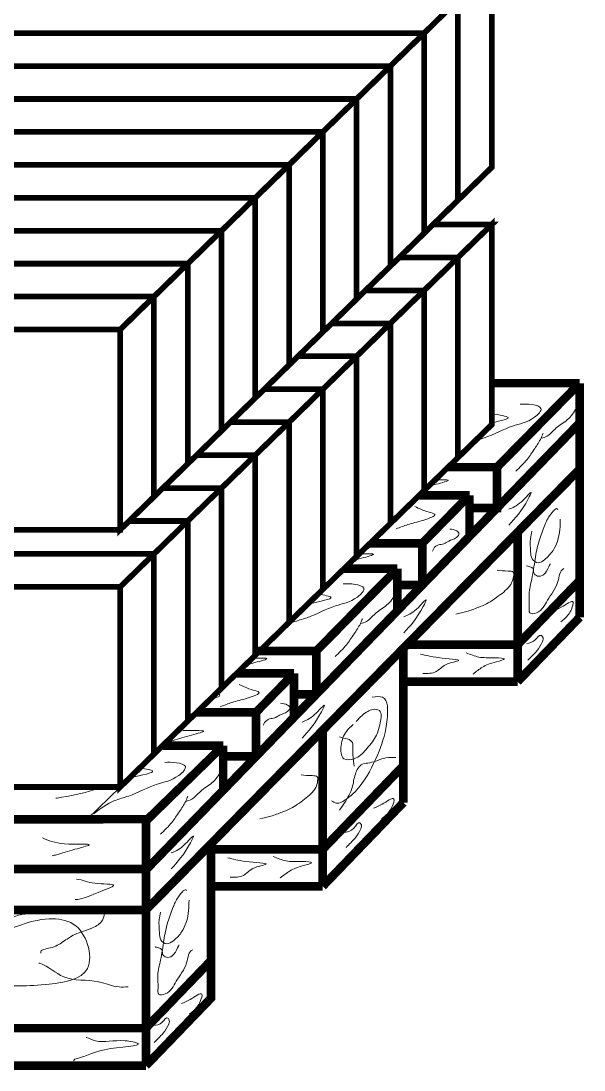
# Model space of a CAD drawing. Header units: millimetres. Extents: x -300689 to 10556, y -104928 to 107291.
# Drawn here: x -24068.5 to -24029.1, y 30360.6 to 30434 of the extents above; entities that cross this region are included whole.
import ezdxf

# ---------------------------------------------------------------- set-up
doc = ezdxf.new("R2010")
doc.units = ezdxf.units.MM
doc.layers.add('линии', color=7, linetype='Continuous')
doc.layers.add('Основная', color=7, linetype='Continuous', lineweight=30)

msp = doc.modelspace()

# ---------------------------------------------------------------- linework, layer by layer
at = {"layer": 'линии', "linetype": 'ByBlock', "ltscale": 0.25}
for p, q in [((-24061.552, 30394.4413), (-24035.5661, 30419.7873)), ((-24061.552, 30380.4413), (-24063.8689, 30378.1814)), ((-24059.7453, 30378.1947), (-24192.7922, 30378.1814))]:
    msp.add_line(p, q, dxfattribs=at)
at = {"layer": 'линии', "linetype": 'ByBlock', "ltscale": 0.25, "const_width": 0.4}
for points in [[(-24162.0684, 30435.4831), (-24159.7061, 30437.7873), (-24097.6361, 30437.7873), (-24099.9984, 30435.4831), (-24097.6361, 30437.7873), (-24035.5661, 30437.7873), (-24037.9284, 30435.4831), (-24035.5661, 30437.7873), (-24035.5661, 30423.7873), (-24037.9284, 30421.4831)], [(-24164.4308, 30433.179), (-24162.0684, 30435.4831), (-24099.9984, 30435.4831), (-24102.3608, 30433.179), (-24099.9984, 30435.4831), (-24037.9284, 30435.4831), (-24040.2908, 30433.179), (-24037.9284, 30435.4831), (-24037.9284, 30421.4831), (-24040.2908, 30419.179)], [(-24166.7931, 30430.8748), (-24164.4308, 30433.179), (-24102.3608, 30433.179), (-24104.7231, 30430.8748), (-24102.3608, 30433.179), (-24040.2908, 30433.179), (-24042.6531, 30430.8748), (-24040.2908, 30433.179), (-24040.2908, 30419.179), (-24042.6531, 30416.8748)], [(-24169.1555, 30428.5706), (-24166.7931, 30430.8748), (-24104.7231, 30430.8748), (-24107.0855, 30428.5706), (-24104.7231, 30430.8748), (-24042.6531, 30430.8748), (-24045.0155, 30428.5706), (-24042.6531, 30430.8748), (-24042.6531, 30416.8748), (-24045.0155, 30414.5706)], [(-24171.5178, 30426.2664), (-24169.1555, 30428.5706), (-24107.0855, 30428.5706), (-24109.4478, 30426.2664), (-24107.0855, 30428.5706), (-24045.0155, 30428.5706), (-24047.3778, 30426.2664), (-24045.0155, 30428.5706), (-24045.0155, 30414.5706), (-24047.3778, 30412.2664)], [(-24173.8802, 30423.9622), (-24171.5178, 30426.2664), (-24109.4478, 30426.2664), (-24111.8102, 30423.9622), (-24109.4478, 30426.2664), (-24047.3778, 30426.2664), (-24049.7402, 30423.9622), (-24047.3778, 30426.2664), (-24047.3778, 30412.2664), (-24049.7402, 30409.9622)], [(-24176.2425, 30421.658), (-24173.8802, 30423.9622), (-24111.8102, 30423.9622), (-24114.1725, 30421.658), (-24111.8102, 30423.9622), (-24049.7402, 30423.9622), (-24052.1025, 30421.658), (-24049.7402, 30423.9622), (-24049.7402, 30409.9622), (-24052.1025, 30407.658)], [(-24178.6049, 30419.3538), (-24176.2425, 30421.658), (-24114.1725, 30421.658), (-24116.5349, 30419.3538), (-24114.1725, 30421.658), (-24052.1025, 30421.658), (-24054.4649, 30419.3538), (-24052.1025, 30421.658), (-24052.1025, 30407.658), (-24054.4649, 30405.3538)], [(-24060.9282, 30399.0496), (-24056.8273, 30399.0496), (-24054.4649, 30401.3538), (-24058.5659, 30401.3538), (-24054.4649, 30401.3538), (-24052.1025, 30403.658), (-24056.2035, 30403.658), (-24052.1025, 30403.658), (-24049.7402, 30405.9622), (-24053.8412, 30405.9622), (-24049.7402, 30405.9622), (-24047.3778, 30408.2664), (-24051.4788, 30408.2664), (-24047.3778, 30408.2664), (-24045.0155, 30410.5706), (-24049.1165, 30410.5706), (-24045.0155, 30410.5706), (-24042.6531, 30412.8748), (-24046.7541, 30412.8748), (-24042.6531, 30412.8748), (-24040.2908, 30415.179), (-24044.3917, 30415.179), (-24040.2908, 30415.179), (-24037.9284, 30417.4831), (-24042.0294, 30417.4831), (-24037.9284, 30417.4831), (-24035.5661, 30419.7873), (-24039.667, 30419.7873), (-24035.5661, 30419.7873)], [(-24037.9284, 30417.4831), (-24035.5661, 30419.7873), (-24035.5661, 30405.7873), (-24037.9284, 30403.4831), (-24037.9284, 30417.4831)], [(-24180.9673, 30417.0496), (-24178.6049, 30419.3538), (-24116.5349, 30419.3538), (-24118.8973, 30417.0496), (-24116.5349, 30419.3538), (-24054.4649, 30419.3538), (-24056.8273, 30417.0496), (-24054.4649, 30419.3538), (-24054.4649, 30405.3538), (-24056.8273, 30403.0496)], [(-24040.2908, 30415.179), (-24037.9284, 30417.4831), (-24037.9284, 30403.4831), (-24040.2908, 30401.179), (-24040.2908, 30415.179)], [(-24183.3296, 30414.7455), (-24180.9673, 30417.0496), (-24118.8973, 30417.0496), (-24121.2596, 30414.7455), (-24118.8973, 30417.0496), (-24056.8273, 30417.0496), (-24059.1896, 30414.7455), (-24056.8273, 30417.0496), (-24056.8273, 30403.0496), (-24059.1896, 30400.7455)], [(-24042.6531, 30412.8748), (-24040.2908, 30415.179), (-24040.2908, 30401.179), (-24042.6531, 30398.8748), (-24042.6531, 30412.8748)], [(-24123.622, 30412.4413), (-24123.622, 30398.4413), (-24061.552, 30398.4413), (-24061.552, 30412.4413), (-24123.622, 30412.4413), (-24121.2596, 30414.7455), (-24059.1896, 30414.7455), (-24061.552, 30412.4413), (-24061.552, 30398.4413), (-24059.1896, 30400.7455), (-24059.1896, 30414.7455)], [(-24045.0155, 30410.5706), (-24042.6531, 30412.8748), (-24042.6531, 30398.8748), (-24045.0155, 30396.5706), (-24045.0155, 30410.5706)], [(-24047.3778, 30408.2664), (-24045.0155, 30410.5706), (-24045.0155, 30396.5706), (-24047.3778, 30394.2664), (-24047.3778, 30408.2664)], [(-24049.7402, 30405.9622), (-24047.3778, 30408.2664), (-24047.3778, 30394.2664), (-24049.7402, 30391.9622), (-24049.7402, 30405.9622)], [(-24052.1025, 30403.658), (-24049.7402, 30405.9622), (-24049.7402, 30391.9622), (-24052.1025, 30389.658), (-24052.1025, 30403.658)], [(-24054.4649, 30401.3538), (-24052.1025, 30403.658), (-24052.1025, 30389.658), (-24054.4649, 30387.3538), (-24054.4649, 30401.3538)], [(-24056.8273, 30399.0496), (-24054.4649, 30401.3538), (-24054.4649, 30387.3538), (-24056.8273, 30385.0496), (-24056.8273, 30399.0496)], [(-24059.1896, 30396.7455), (-24056.8273, 30399.0496), (-24056.8273, 30385.0496), (-24059.1896, 30382.7455), (-24059.1896, 30396.7455)], [(-24073.552, 30394.4413), (-24061.552, 30394.4413), (-24056.8273, 30399.0496), (-24059.1896, 30396.7455), (-24071.1896, 30396.7455)], [(-24123.622, 30394.4413), (-24123.622, 30380.4413), (-24061.552, 30380.4413), (-24059.1896, 30382.7455), (-24059.1896, 30396.7455), (-24061.552, 30394.4413), (-24061.552, 30380.4413), (-24061.552, 30394.4413), (-24073.552, 30394.4413)], [(-24061.552, 30394.4413), (-24059.1896, 30396.7455), (-24059.1896, 30382.7455), (-24061.552, 30380.4413), (-24061.552, 30394.4413)]]:
    msp.add_lwpolyline(points, dxfattribs=at)
at = {"layer": 'линии', "color": 0, "const_width": 0.6}
for points in [[(-24029.409, 30408.6894), (-24035.5661, 30408.6894)], [(-24035.1875, 30402.8147), (-24029.409, 30408.6894)], [(-24029.409, 30408.6894), (-24029.409, 30392.3176)], [(-24059.7559, 30374.6421), (-24029.409, 30405.9202)], [(-24035.1875, 30402.8147), (-24038.6137, 30402.8147)], [(-24035.1875, 30402.8147), (-24035.1875, 30399.9644), (-24037.1179, 30399.9644)], [(-24059.7559, 30360.9444), (-24059.7559, 30371.8341), (-24029.409, 30402.686)], [(-24037.1183, 30400.8513), (-24040.6267, 30400.8513)], [(-24040.4215, 30397.4936), (-24037.1188, 30400.8513)], [(-24037.1183, 30400.8513), (-24037.1183, 30397.9743)], [(-24033.7538, 30387.8091), (-24033.7538, 30398.2688)], [(-24040.4203, 30397.4936), (-24044.0691, 30397.4936)], [(-24040.421, 30397.4936), (-24040.421, 30394.5703)], [(-24047.8361, 30389.9556), (-24042.1751, 30395.7109)], [(-24042.1726, 30395.7109), (-24045.8969, 30395.7109)], [(-24042.1746, 30395.7109), (-24042.1746, 30392.7628)], [(-24033.7538, 30390.3942), (-24029.409, 30394.9028)], [(-24040.421, 30394.5703), (-24042.1746, 30394.5703)], [(-24033.7538, 30387.8091), (-24029.409, 30392.3176)], [(-24033.7538, 30390.3942), (-24041.4995, 30390.3942)], [(-24047.8329, 30389.9556), (-24052.1025, 30389.9556)], [(-24047.8382, 30389.9556), (-24047.8382, 30386.9255)], [(-24041.7402, 30379.3565), (-24041.7402, 30390.1495)], [(-24049.3849, 30388.4003), (-24053.3921, 30388.4003)], [(-24052.0521, 30385.6637), (-24049.3849, 30388.4003)], [(-24049.3869, 30388.4003), (-24049.3869, 30385.3292)], [(-24033.7538, 30387.8091), (-24041.7402, 30387.8091)], [(-24047.8382, 30386.9255), (-24049.3869, 30386.9255)], [(-24052.0521, 30385.6637), (-24056.1977, 30385.6637)], [(-24052.0521, 30385.6658), (-24052.0521, 30382.5822)], [(-24047.3878, 30373.4943), (-24047.3878, 30384.408)], [(-24059.7551, 30378.062), (-24054.3484, 30383.336)], [(-24054.3484, 30383.3381), (-24058.582, 30383.3381)], [(-24054.3484, 30383.3381), (-24054.3484, 30380.2155)], [(-24052.0521, 30382.5822), (-24054.3468, 30382.5822)], [(-24047.3878, 30376.0794), (-24041.7402, 30381.9397)], [(-24047.3878, 30373.4943), (-24041.7402, 30379.3565)], [(-24059.7004, 30378.1947), (-24069.404, 30378.1947)], [(-24059.7559, 30360.9444), (-24059.7443, 30378.1586)], [(-24059.7559, 30377.8375), (-24059.7559, 30377.8375)], [(-24059.7559, 30360.9444), (-24055.2025, 30365.6692), (-24055.2025, 30376.4632)], [(-24059.7559, 30363.5737), (-24055.2025, 30368.2985), (-24055.2025, 30376.4632)], [(-24047.3878, 30376.0794), (-24055.2025, 30376.0794)], [(-24059.7559, 30374.7019), (-24192.8015, 30374.7019)], [(-24047.3878, 30373.4943), (-24055.2025, 30373.4943)], [(-24059.7559, 30371.8341), (-24075.5406, 30371.8341)], [(-24059.7532, 30363.5737), (-24192.8312, 30363.5737)], [(-24059.7559, 30360.9444), (-24192.8382, 30360.9444)]]:
    msp.add_lwpolyline(points, dxfattribs=at)
at = {"layer": 'линии', "color": 0, "lineweight": 20}
for points, knots in [([(-24033.5656, 30407.2183), (-24033.3108, 30407.2295), (-24032.85, 30407.2497), (-24031.8258, 30406.9822), (-24032.8887, 30405.9336), (-24034.2475, 30405.7781), (-24035.5981, 30404.9777), (-24036.5072, 30404.7314), (-24036.7153, 30404.6664)], [0, 0, 0, 0, 0.8313864, 1.503594, 2.2699753, 3.9174298, 6.0678456, 6.7239483, 6.7239483, 6.7239483, 6.7239483]), ([(-24035.5661, 30406.5779), (-24035.0219, 30406.4498), (-24033.8667, 30406.2897), (-24034.8867, 30406.0648), (-24035.5661, 30405.9185)], [2.0165118, 2.0165118, 2.0165118, 2.0165118, 3.3381866, 4.9054453, 4.9054453, 4.9054453, 4.9054453]), ([(-24039.5229, 30401.9279), (-24038.9895, 30401.928), (-24038.1289, 30401.9561), (-24039.3888, 30401.638), (-24039.8853, 30401.491), (-24040.0092, 30401.4536)], [2.1813623, 2.1813623, 2.1813623, 2.1813623, 3.3216472, 4.3543556, 4.7301059, 4.7301059, 4.7301059, 4.7301059]), ([(-24044.8235, 30396.7579), (-24044.2587, 30396.7563), (-24043.3296, 30396.7925), (-24044.6702, 30396.454), (-24045.1888, 30396.298), (-24045.3434, 30396.2507)], [2.1289978, 2.1289978, 2.1289978, 2.1289978, 3.3216472, 4.3543556, 4.8409247, 4.8409247, 4.8409247, 4.8409247]), ([(-24045.9545, 30394.6439), (-24045.6997, 30394.6551), (-24045.2389, 30394.6754), (-24044.2146, 30394.4078), (-24045.2775, 30393.3593), (-24046.6364, 30393.2038), (-24048.1042, 30392.3339), (-24049.3597, 30392.0454), (-24049.854, 30391.784), (-24050.0384, 30391.6713)], [0, 0, 0, 0, 0.8313864, 1.503594, 2.2699753, 3.9174298, 6.0678456, 7.110433, 7.7598369, 7.7598369, 7.7598369, 7.7598369]), ([(-24047.7046, 30393.9477), (-24047.2579, 30393.8524), (-24046.2051, 30393.6793), (-24047.5584, 30393.4343), (-24048.429, 30393.2411)], [2.2214087, 2.2214087, 2.2214087, 2.2214087, 3.3381866, 5.2596996, 5.2596996, 5.2596996, 5.2596996]), ([(-24052.306, 30389.4595), (-24051.7267, 30389.457), (-24050.7639, 30389.4972), (-24052.1443, 30389.1486), (-24052.673, 30388.9882), (-24052.8426, 30388.9362)], [2.1038084, 2.1038084, 2.1038084, 2.1038084, 3.3216472, 4.3543556, 4.8963866, 4.8963866, 4.8963866, 4.8963866]), ([(-24054.7936, 30387.0332), (-24054.6875, 30386.9808), (-24054.3883, 30386.7788), (-24054.9394, 30386.6651), (-24055.2277, 30386.5907), (-24055.2546, 30386.5836)], [2.1547927, 2.1547927, 2.1547927, 2.1547927, 2.4461094, 3.0918491, 3.1605333, 3.1605333, 3.1605333, 3.1605333]), ([(-24057.481, 30384.412), (-24057.4667, 30384.4107), (-24056.7049, 30384.3485), (-24054.9573, 30384.4847), (-24056.9782, 30383.9744), (-24057.6641, 30383.7317), (-24058.2081, 30383.5987), (-24058.3108, 30383.5736)], [1.578426, 1.578426, 1.578426, 1.578426, 1.611547, 3.3216472, 4.3543556, 5.6997724, 6.0128294, 6.0128294, 6.0128294, 6.0128294]), ([(-24046.203, 30383.9626), (-24046.0459, 30383.8644), (-24045.7554, 30383.861), (-24045.4474, 30383.7173), (-24045.2389, 30383.4969), (-24045.294, 30383.0691), (-24045.2965, 30382.8387), (-24045.2533, 30382.4849), (-24045.1948, 30381.9057)], [0, 0, 0, 0, 1.3800891, 2.0265473, 2.5046732, 3.5427233, 4.7470692, 5.1327537, 5.1327537, 5.1327537, 5.1327537]), ([(-24060.1704, 30381.7888), (-24059.7269, 30381.6944), (-24058.6843, 30381.522), (-24060.024, 30381.2784), (-24060.8904, 30381.0865)], [2.2277012, 2.2277012, 2.2277012, 2.2277012, 3.3381866, 5.2509453, 5.2509453, 5.2509453, 5.2509453]), ([(-24062.926, 30380.4413), (-24063.0859, 30380.3736), (-24063.9626, 30380.0075), (-24065.1269, 30379.8017), (-24066.0191, 30379.6596), (-24066.0536, 30379.6541)], [7.1039724, 7.1039724, 7.1039724, 7.1039724, 7.669642, 10.2781597, 10.3830441, 10.3830441, 10.3830441, 10.3830441])]:
    msp.add_open_spline(points, degree=3, knots=knots, dxfattribs=at)
for points in [[(-24029.6298, 30406.9509), (-24030.2562, 30406.1407), (-24031.0853, 30405.5331), (-24031.6933, 30404.9806), (-24032.0986, 30404.8333)], [(-24033.8857, 30402.5316), (-24033.0934, 30403.3602), (-24032.5592, 30404.1152), (-24032.117, 30404.8333), (-24031.9696, 30405.1832)], [(-24034.3713, 30398.7546), (-24033.011, 30400.594), (-24032.8109, 30401.0339), (-24033.4911, 30400.3941), (-24034.3713, 30399.8743)], [(-24042.2535, 30398.5014), (-24041.4401, 30398.7963), (-24040.3133, 30399.1185), (-24039.5544, 30399.5197), (-24039.9432, 30399.6701), (-24040.5193, 30399.8684), (-24040.9395, 30400.056)], [(-24030.7698, 30399.1875), (-24030.7988, 30398.4632), (-24030.9727, 30397.6231), (-24031.277, 30396.9858), (-24031.8567, 30396.3484), (-24032.3205, 30396.1312), (-24032.7408, 30396.4064), (-24032.8422, 30396.8989), (-24032.8567, 30397.8259), (-24032.7552, 30398.3329)], [(-24035.1855, 30395.6039), (-24034.4111, 30395.5506), (-24034.064, 30395.4705), (-24034.0373, 30395.177), (-24034.1708, 30394.7233), (-24034.9606, 30393.8966), (-24035.9332, 30393.2529), (-24036.5115, 30393.0034), (-24037.3132, 30392.7144), (-24038.0755, 30392.5305)], [(-24042.2657, 30393.9849), (-24042.8921, 30393.1747), (-24043.7211, 30392.5671), (-24044.3291, 30392.0146), (-24044.7344, 30391.8673)], [(-24041.7113, 30391.2336), (-24040.351, 30393.0731), (-24040.1509, 30393.5129), (-24040.8311, 30392.8731), (-24041.7113, 30392.3533)], [(-24031.2953, 30392.7357), (-24030.699, 30393.0154), (-24029.8716, 30393.3803), (-24029.9933, 30392.8695), (-24030.4557, 30392.2249), (-24030.7333, 30391.989)], [(-24046.5215, 30389.5656), (-24045.7293, 30390.3942), (-24045.195, 30391.1492), (-24044.7529, 30391.8673), (-24044.6055, 30392.2172)], [(-24033.0398, 30389.3147), (-24032.4129, 30389.9686), (-24032.0209, 30390.6097), (-24032.002, 30390.9484), (-24032.0773, 30391.0331), (-24032.5604, 30390.703), (-24033.1058, 30390.4872)], [(-24040.3851, 30388.3863), (-24039.4544, 30388.512), (-24038.8003, 30388.9897), (-24037.8696, 30389.2914), (-24039.2783, 30389.4925), (-24040.536, 30389.744)], [(-24037.3592, 30389.835), (-24036.4707, 30389.5337), (-24035.3125, 30389.4861), (-24034.6778, 30389.4069), (-24035.249, 30389.2007), (-24036.2168, 30388.8201), (-24036.8674, 30388.3444)], [(-24054.5517, 30386.0548), (-24053.7382, 30386.3496), (-24052.6114, 30386.6719), (-24051.8526, 30387.073), (-24052.2414, 30387.2235), (-24052.8175, 30387.4217), (-24053.2376, 30387.6093)], [(-24048.8327, 30383.8646), (-24047.4724, 30385.7041), (-24047.2724, 30386.1439), (-24047.9525, 30385.5041), (-24048.8327, 30384.9843)], [(-24043.9216, 30386.7206), (-24043.2009, 30386.7206), (-24042.8806, 30385.1599), (-24043.4412, 30382.9589), (-24044.6423, 30380.6779), (-24045.7234, 30379.5974), (-24046.4441, 30379.3173), (-24046.7644, 30379.4773)], [(-24045.0383, 30385.0215), (-24044.6245, 30385.4548), (-24044.2303, 30385.7306), (-24043.8953, 30385.8685), (-24043.4222, 30385.7897), (-24043.3631, 30384.923), (-24043.6903, 30383.9529), (-24044.3683, 30383.0516), (-24045.1763, 30382.4213), (-24045.9055, 30382.4213), (-24046.0962, 30383.342), (-24045.7281, 30384.332), (-24045.2551, 30384.8245)], [(-24058.4394, 30382.1656), (-24057.6084, 30382.1388), (-24056.9919, 30381.8709), (-24057.4476, 30381.2547), (-24058.9755, 30380.6385), (-24060.959, 30379.808), (-24061.9508, 30379.4865), (-24063.3983, 30378.5756)], [(-24042.2631, 30382.5079), (-24042.9693, 30382.4743), (-24044.0959, 30382.1382), (-24044.6004, 30382.0374), (-24045.1048, 30381.3483), (-24045.3234, 30380.4072), (-24045.8614, 30379.3316), (-24046.2145, 30378.8275)], [(-24054.4849, 30381.5558), (-24055.1113, 30380.7456), (-24055.9403, 30380.138), (-24056.5483, 30379.5855), (-24056.9536, 30379.4382)], [(-24048.8885, 30381.2891), (-24048.1141, 30381.2358), (-24047.767, 30381.1557), (-24047.7403, 30380.8622), (-24047.8738, 30380.4085), (-24048.6636, 30379.5818), (-24049.6362, 30378.9381), (-24050.2145, 30378.6885), (-24051.0162, 30378.3996), (-24051.7785, 30378.2156)], [(-24058.7407, 30377.1365), (-24057.9485, 30377.9651), (-24057.4142, 30378.7201), (-24056.9721, 30379.4382), (-24056.8247, 30379.7881)], [(-24043.8317, 30378.953), (-24043.2354, 30379.2327), (-24042.408, 30379.5976), (-24042.5297, 30379.0868), (-24042.9921, 30378.4422), (-24043.2697, 30378.2062)], [(-24045.7483, 30376.2175), (-24045.1213, 30376.8714), (-24044.7293, 30377.5125), (-24044.7105, 30377.8512), (-24044.7858, 30377.9358), (-24045.2118, 30377.565), (-24045.9239, 30377.2493)], [(-24066.9976, 30376.8807), (-24065.4411, 30376.4633), (-24063.7327, 30376.3874), (-24064.7198, 30376.0838), (-24066.0106, 30375.7044), (-24066.3143, 30375.6285)], [(-24057.9958, 30374.7064), (-24056.6355, 30376.5458), (-24056.4354, 30376.9857), (-24057.1156, 30376.3459), (-24057.9958, 30375.826)], [(-24053.8691, 30374.1292), (-24052.9383, 30374.2549), (-24052.2843, 30374.7326), (-24051.3535, 30375.0343), (-24052.7622, 30375.2355), (-24054.02, 30375.4869)], [(-24050.8432, 30375.578), (-24049.9547, 30375.2767), (-24048.7964, 30375.2291), (-24048.1618, 30375.1498), (-24048.733, 30374.9436), (-24049.7008, 30374.563), (-24050.3513, 30374.0873)], [(-24056.7371, 30372.531), (-24056.7661, 30371.8067), (-24056.94, 30370.9666), (-24057.2444, 30370.3293), (-24057.8241, 30369.6919), (-24058.2878, 30369.4746), (-24058.7081, 30369.7499), (-24058.8096, 30370.2423), (-24058.8241, 30371.1694), (-24058.7226, 30371.6763)], [(-24057.2633, 30365.2995), (-24056.6671, 30365.5792), (-24055.8397, 30365.9441), (-24055.9614, 30365.4333), (-24056.4238, 30364.7887), (-24056.7013, 30364.5528)], [(-24059.18, 30362.564), (-24058.553, 30363.2179), (-24058.161, 30363.859), (-24058.1421, 30364.1977), (-24058.2174, 30364.2824), (-24058.6105, 30363.9949), (-24059.2342, 30363.7479)]]:
    msp.add_spline(points, degree=3, dxfattribs=at)
for points, start_tangent, end_tangent in [([(-24030.9514, 30399.8473), (-24031.507, 30399.4236), (-24031.8725, 30398.7076), (-24032.2526, 30397.6555), (-24032.5304, 30396.3842), (-24032.7643, 30394.9961), (-24032.9543, 30393.944), (-24032.9397, 30393.0088), (-24032.8959, 30392.6143), (-24032.428, 30392.6289), (-24031.6678, 30393.5057), (-24030.9368, 30394.8061), (-24030.5141, 30395.7173)], (-0.166888, 0.9859759), (0.9285434, 0.3712238)), ([(-24031.486, 30395.9994), (-24031.9422, 30395.2881), (-24032.6174, 30395.4158), (-24032.7634, 30395.7988), (-24033.1101, 30395.9082)], (0.2426547, 0.9701127), (0.9999355, 0.0113569)), ([(-24064.6016, 30374.0048), (-24063.3172, 30373.7086), (-24062.0082, 30373.5604), (-24063.169, 30373.042), (-24064.7004, 30372.573)], (0.9864081, -0.164314), (-1, 0)), ([(-24056.9188, 30373.1908), (-24057.4743, 30372.767), (-24057.8398, 30372.051), (-24058.22, 30370.999), (-24058.4977, 30369.7277), (-24058.7316, 30368.3396), (-24058.9217, 30367.2875), (-24058.9071, 30366.3523), (-24058.8632, 30365.9578), (-24058.3954, 30365.9724), (-24057.6352, 30366.8491), (-24056.9042, 30368.1496), (-24056.4814, 30369.0608)], (-0.166888, 0.9859759), (0.9285434, 0.3712238)), ([(-24070.3172, 30369.9133), (-24068.7382, 30370.7158), (-24066.5169, 30371.224), (-24064.8308, 30370.8495), (-24063.8406, 30369.4319), (-24063.8406, 30367.7467), (-24066.5169, 30366.65), (-24070.5848, 30366.6232), (-24071.0933, 30366.7035), (-24072.0835, 30367.506), (-24072.0567, 30368.4957), (-24071.2003, 30370.0203), (-24069.4608, 30371.224), (-24068.1762, 30371.5718), (-24068.2832, 30371.545)], (0.7072885, 0.706925), (-0.9922861, -0.1239691)), ([(-24062.6437, 30371.6034), (-24062.7997, 30371.1199), (-24063.4862, 30370.5897), (-24064.7344, 30370.1219), (-24065.5614, 30369.6072), (-24066.4508, 30369.1862), (-24067.1061, 30368.8275)], (-0.0905886, -0.9958884), (0.2249694, -0.9743658)), ([(-24057.4534, 30369.3429), (-24057.9096, 30368.6316), (-24058.5848, 30368.7593), (-24058.7307, 30369.1423), (-24059.0775, 30369.2517)], (0.2426547, 0.9701127), (0.9999355, 0.0113569)), ([(-24063.9247, 30362.9222), (-24063.2783, 30362.6929), (-24061.2138, 30362.6929), (-24060.3171, 30362.5054), (-24062.6527, 30362.0677), (-24064.6963, 30361.4007), (-24064.738, 30361.3799), (-24064.8006, 30361.2965), (-24064.798, 30361.3242)], (0.956931, -0.2903155), (-0.8945261, -0.4470157))]:
    msp.add_spline(points, degree=3, dxfattribs=dict(at, start_tangent=start_tangent, end_tangent=end_tangent))
for points, start_tangent in [([(-24038.5019, 30398.4876), (-24038.0154, 30398.3502), (-24037.8549, 30398.1858), (-24038.0225, 30397.8975), (-24038.5738, 30397.6398), (-24038.9189, 30397.4529), (-24039.2783, 30397.3811), (-24039.6234, 30397.1224), (-24039.7097, 30396.95)], (0.948726, -0.3160997)), ([(-24050.3281, 30386.3116), (-24049.8416, 30386.1742), (-24049.6811, 30386.0098), (-24049.8487, 30385.7214), (-24050.4, 30385.4637), (-24050.7451, 30385.2769), (-24051.1045, 30385.205), (-24051.4496, 30384.9464), (-24051.5359, 30384.7739)], (0.948726, -0.3160997)), ([(-24060.9857, 30366.4592), (-24061.634, 30366.4592), (-24063.0682, 30366.8127), (-24065.5044, 30367.1661), (-24067.1743, 30368.1087), (-24067.2332, 30368.1283)], (0.7072694, 0.7069441))]:
    msp.add_spline(points, degree=3, dxfattribs=dict(at, start_tangent=start_tangent))
at = {"layer": 'Основная'}
msp.add_lwpolyline([(-24059.6327, 30378.1814, 0.6, 0.6, 0), (-24091.7957, 30378.1814, 0.6, 0.6, 0), (-24160.6163, 30378.1814, 0.6, 0.6, 0), (-24183.4844, 30378.1814, 0, 0, 0)], format="xyseb", close=True, dxfattribs=at)

doc.saveas('drawing.dxf')
